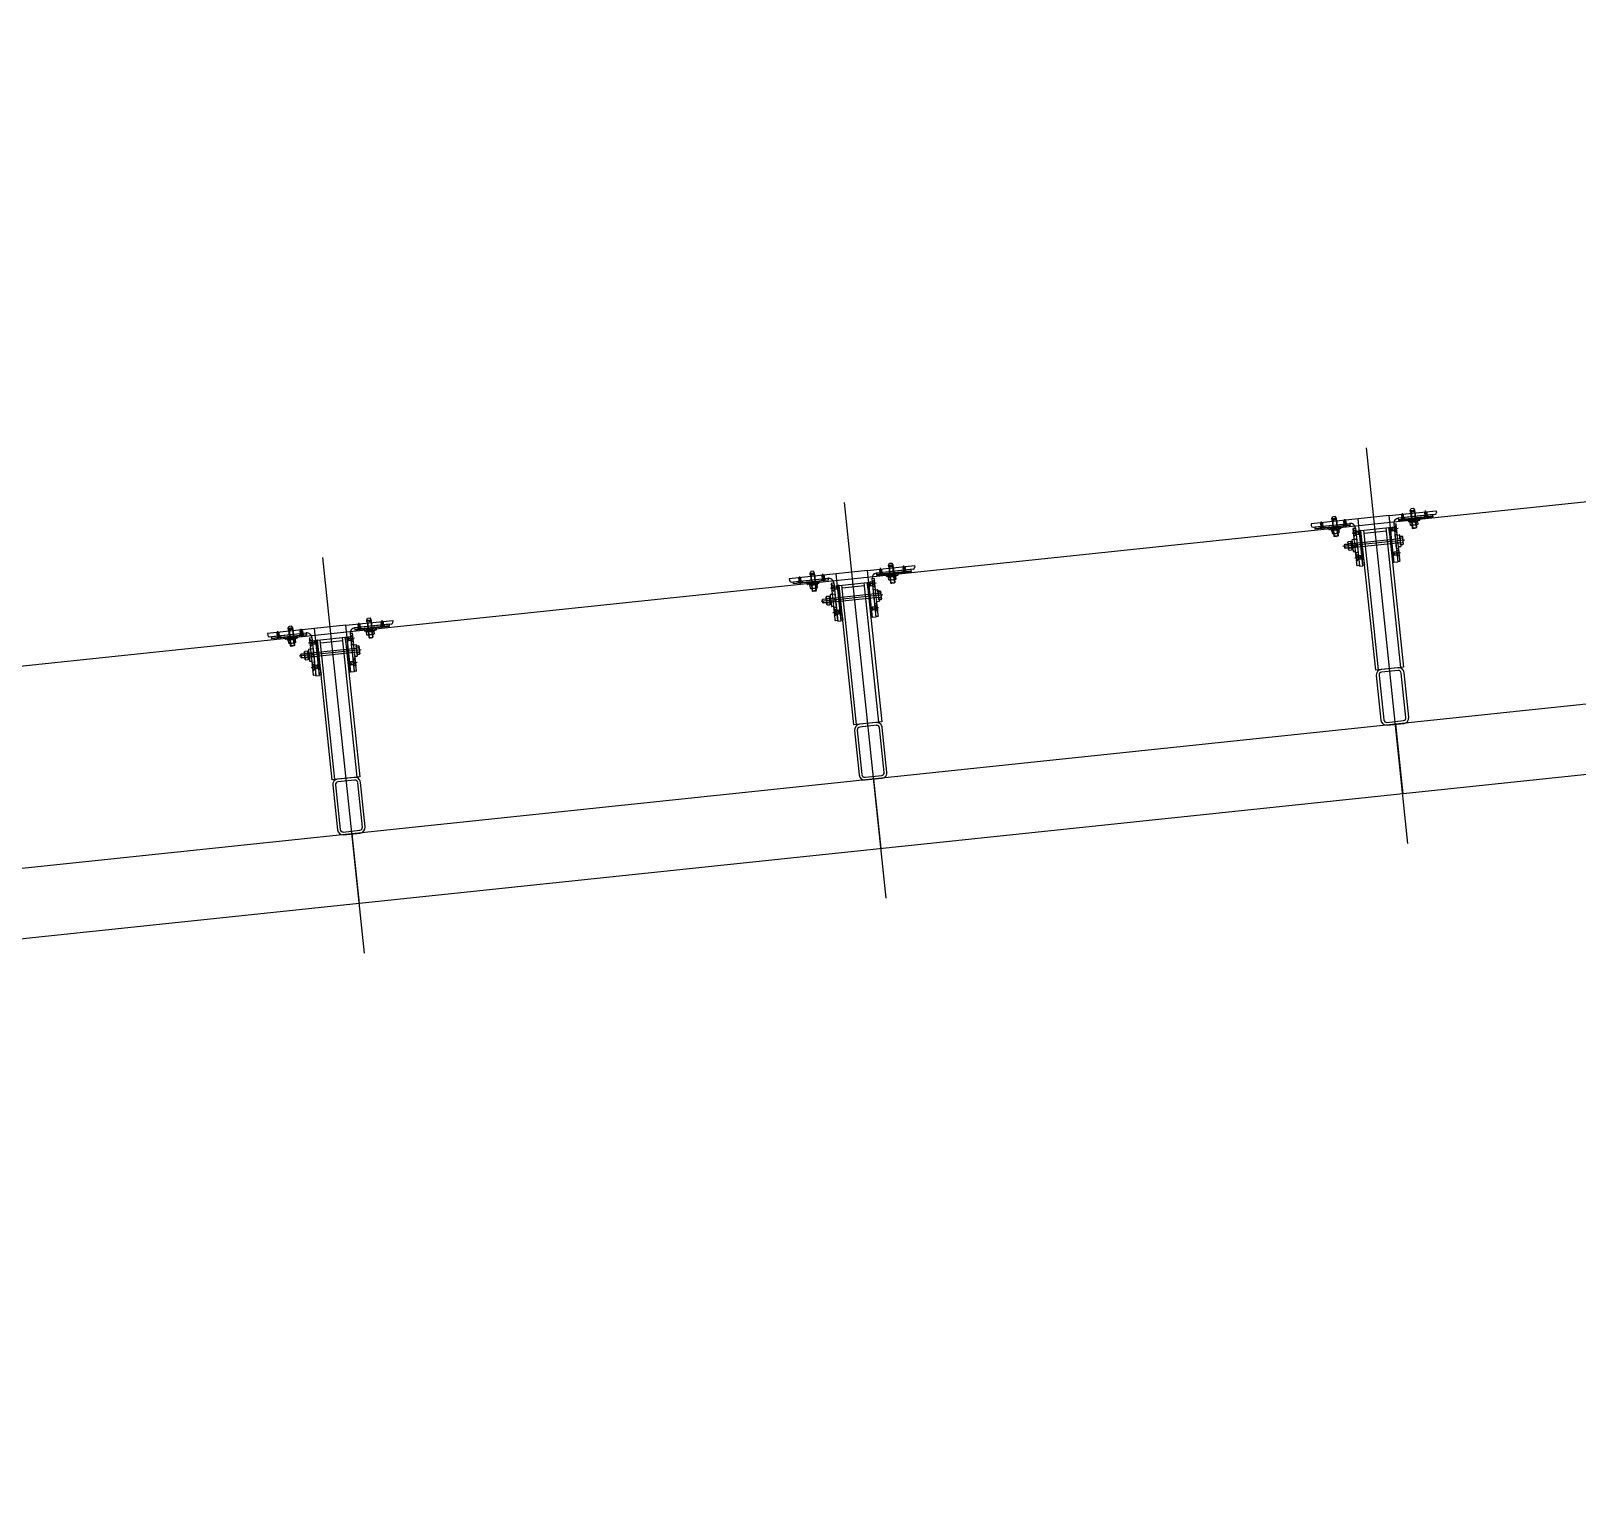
# Model space of a CAD drawing. Extents: x 809487 to 809680, y 818779 to 819225.
# Drawn here: x 809551.249 to 809555.669, y 818960.345 to 818964.567 of the extents above; entities that cross this region are included whole.
import ezdxf

# ---------------------------------------------------------------- set-up
doc = ezdxf.new("R2010")
doc.units = 0
for name, color, linetype in [('Default', 7, 'Continuous'), ('F-Glazing', 7, 'Continuous'), ('MAJ223__', 7, 'Continuous'), ('MAJ292_1', 7, 'Continuous'), ('MAJ292__', 7, 'Continuous'), ('MAJ314__scope', 7, 'Continuous'), ('MAJ318__', 7, 'Continuous'), ('MAJ322__', 7, 'Continuous'), ('MAJ325__', 7, 'Continuous'), ('MAJ520__', 7, 'Continuous'), ('WELDING', 7, 'Continuous')]:
    doc.layers.add(name, color=color, linetype=linetype)

# ---------------------------------------------------------------- blocks, each defined once
blk = doc.blocks.new('A$C62E2240C')
at = {"layer": 'MAJ223__'}
for p, q in [((-0.005, -0.01), (0.0181, -0.01)), ((0.005, -0.0058), (0.0135, -0.0058)), ((0.005, -0.0142), (0.0135, -0.0142)), ((0.0127, -0.005), (0.0127, -0.015))]:
    blk.add_line(p, q, dxfattribs=at)
blk.add_lwpolyline([(0, 0), (0.005, -0.005), (0.005, -0.015), (0, -0.02)], close=True, dxfattribs=at)
for points in [[(0, -0.0113), (0.0033, -0.0113), (0.0033, -0.0088), (0, -0.0088)], [(0.005, -0.005), (0.0127, -0.005), (0.0135, -0.0058), (0.0135, -0.0142), (0.0127, -0.015), (0.005, -0.015)]]:
    blk.add_lwpolyline(points, dxfattribs=at)
blk = doc.blocks.new('TM12NUT')
at = {"layer": 'Default'}
for p, q in [((0.0078, 0), (-0.0078, 0)), ((-0.0104, -0.0015), (-0.0104, -0.0085)), ((-0.0078, -0.01), (0.0078, -0.01)), ((-0.0052, -0.0085), (-0.0052, -0.0015)), ((0.0052, -0.0085), (0.0052, -0.0015)), ((0.0104, -0.0085), (0.0104, -0.0015))]:
    blk.add_line(p, q, dxfattribs=at)
for centre, radius, start, end in [((0, -0.0098), 0.00979, 57.7958, 122.2042), ((0.0078, -0.003), 0.00301, 30, 150), ((-0.0078, -0.003), 0.00301, 30, 150), ((-0.0078, -0.007), 0.00301, 210, 330), ((0, -0.0002), 0.00979, 237.7958, 302.2042), ((0.0078, -0.007), 0.00301, 210, 330)]:
    blk.add_arc(centre, radius, start, end, dxfattribs=at)
blk = doc.blocks.new('M12_WASH')
at = {"layer": 'Default'}
for p, q in [((0.0025, 0.0016), (0, 0.0009)), ((0, -0.0016), (0.0025, -0.0009))]:
    blk.add_line(p, q, dxfattribs=at)
blk.add_lwpolyline([(0, -0.012), (0.0025, -0.012), (0.0025, 0.012), (0, 0.012)], close=True, dxfattribs=at)
blk = doc.blocks.new('A$C392C4054')
at = {"layer": 'Default'}
for p, q in [((0.013, 0.05), (0, 0.05)), ((0.013, 0.047), (0, 0.047)), ((0.0016, 0.0468), (0.0016, 0)), ((0.0114, 0.0468), (0.0114, 0))]:
    blk.add_line(p, q, dxfattribs=at)
at = {"layer": 'MAJ292_1'}
for p, q in [((0.0005, 0.047), (0.0005, 0.0468)), ((0.0125, 0.047), (0.0125, 0.0468))]:
    blk.add_line(p, q, dxfattribs=at)
at = {"layer": 'MAJ318__'}
for p, q in [((0, 0.0517), (0.003, 0.057)), ((0, 0.0468), (0, 0.0517)), ((0.013, 0.0515), (0, 0.0515)), ((0.013, 0.0468), (0, 0.0468)), ((0.0005, 0.0468), (0.0005, 0.0011)), ((0.01, 0.057), (0.003, 0.057)), ((0.013, 0.0517), (0.01, 0.057)), ((0.0125, 0.0468), (0.0125, 0.0011)), ((0.013, 0.0468), (0.013, 0.0517)), ((0.0005, 0.0011), (0.0016, 0)), ((0.0125, 0.0011), (0.0005, 0.0011)), ((0.0054, 0), (0.0016, 0)), ((0.0065, 0.0011), (0.0054, 0)), ((0.0065, 0.0011), (0.0076, 0)), ((0.0114, 0), (0.0076, 0)), ((0.0114, 0), (0.0125, 0.0011))]:
    blk.add_line(p, q, dxfattribs=at)
blk = doc.blocks.new('M06MC13')
at = {"layer": 'Default'}
for p, q in [((-0.005, 0), (0.018, 0)), ((0.003, 0.0025), (0.013, 0.0025)), ((0.0125, -0.003), (0.0125, 0.003)), ((0.003, -0.0025), (0.013, -0.0025))]:
    blk.add_line(p, q, dxfattribs=at)
blk.add_lwpolyline([(0, -0.006), (0.003, -0.003), (0.003, 0.003), (0, 0.006)], close=True, dxfattribs=at)
for points in [[(0, 0.00075), (0.002, 0.00075), (0.002, -0.00075), (0, -0.00075)], [(0.003, -0.003), (0.0125, -0.003), (0.013, -0.0025), (0.013, 0.0025), (0.0125, 0.003), (0.003, 0.003)]]:
    blk.add_lwpolyline(points, dxfattribs=at)
blk = doc.blocks.new('M12HB160')
at = {"layer": 'Default'}
for p, q in [((-0.013, 0), (0.165, 0)), ((0.125, 0.005), (0.16, 0.005)), ((0.159, -0.006), (0.159, 0.006)), ((0.125, -0.005), (0.16, -0.005))]:
    blk.add_line(p, q, dxfattribs=at)
blk.add_lwpolyline([(-0.0065, -0.012), (-0.008, -0.0105), (-0.008, 0.0105), (-0.0065, 0.012), (0, 0.012), (0, -0.012)], close=True, dxfattribs=at)
for points in [[(-0.0064, 0.006), (0, 0.006), (0, 0.012), (-0.0064, 0.012)], [(0, -0.006), (0.159, -0.006), (0.16, -0.005), (0.16, 0.005), (0.159, 0.006), (0, 0.006)], [(0.124, -0.006), (0.125, -0.005), (0.125, 0.005), (0.124, 0.006)], [(-0.0064, -0.012), (0, -0.012), (0, -0.006), (-0.0064, -0.006)]]:
    blk.add_lwpolyline(points, dxfattribs=at)
for centre, radius, start, end in [((-0.0044, 0.009), 0.0036, 123.6264, 236.3736), ((0.004, 0), 0.012, 150, 210), ((-0.0044, -0.009), 0.0036, 123.6264, 236.3736)]:
    blk.add_arc(centre, radius, start, end, dxfattribs=at)
blk = doc.blocks.new('M12_NUT1')
at = {"layer": 'Default'}
blk.add_lwpolyline([(0.01, 0.0105), (0.01, -0.0105), (0.0085, -0.012), (0.0015, -0.012), (0, -0.0105), (0, 0.0105), (0.0015, 0.012), (0.0085, 0.012)], close=True, dxfattribs=at)
for points in [[(0.0016, 0.006), (0.0084, 0.006)], [(0.0016, 0.006), (0.0084, 0.006)], [(0.0084, -0.006), (0.0016, -0.006)], [(0.0084, -0.006), (0.0016, -0.006)]]:
    blk.add_lwpolyline(points, dxfattribs=at)
for centre, radius, start, end in [((0.0036, 0.009), 0.0036, 123.6264, 236.3736), ((0.012, 0), 0.012, 150, 210), ((0.0064, 0.009), 0.0036, 303.6264, 56.3736), ((-0.002, 0), 0.012, 330, 30), ((0.0036, -0.009), 0.0036, 123.6264, 236.3736), ((0.0064, -0.009), 0.0036, 303.6264, 56.3736)]:
    blk.add_arc(centre, radius, start, end, dxfattribs=at)

msp = doc.modelspace()

# ---------------------------------------------------------------- linework, layer by layer
at = {"layer": 'F-Glazing'}
for p, q in [((809555.1857, 818962.2429), (809555.0667, 818963.3748)), ((809553.6939, 818962.0862), (809553.575, 818963.218)), ((809555.1324, 818963.1806), (809555.0429, 818963.1711)), ((809555.1324, 818963.1806), (809555.1324, 818963.1806)), ((809555.0602, 818963.1308), (809555.1239, 818963.1375)), ((809552.2021, 818961.9294), (809552.0832, 818963.0612)), ((809553.6406, 818963.0238), (809553.5511, 818963.0144)), ((809553.6406, 818963.0238), (809553.6406, 818963.0238)), ((809553.5684, 818962.974), (809553.6321, 818962.9807)), ((809552.1488, 818962.867), (809552.0593, 818962.8576)), ((809552.1488, 818962.867), (809552.1488, 818962.867)), ((809552.0766, 818962.8172), (809552.1403, 818962.8239))]:
    msp.add_line(p, q, dxfattribs=at)
for points in [[(809555.0514, 818963.1379), (809555.0464, 818963.1374), (809555.0618, 818963.0387), (809555.0569, 818963.0381)], [(809555.131, 818963.1463), (809555.136, 818963.1468), (809555.1414, 818963.047), (809555.1464, 818963.0475)], [(809553.5596, 818962.9811), (809553.5547, 818962.9806), (809553.5701, 818962.8819), (809553.5651, 818962.8813)], [(809553.6392, 818962.9895), (809553.6442, 818962.99), (809553.6496, 818962.8902), (809553.6546, 818962.8908)], [(809552.0679, 818962.8243), (809552.0629, 818962.8238), (809552.0783, 818962.7251), (809552.0733, 818962.7246)], [(809552.1474, 818962.8327), (809552.1524, 818962.8332), (809552.1578, 818962.7334), (809552.1628, 818962.734)]]:
    msp.add_lwpolyline(points, close=True, dxfattribs=at)
at = {"layer": 'MAJ223__'}
for points in [[(809555.0353, 818963.0757), (809555.0367, 818963.0774), (809555.035, 818963.0787), (809555.0363, 818963.0804), (809555.0347, 818963.0817), (809555.036, 818963.0834), (809555.0344, 818963.0847), (809555.0357, 818963.0863), (809555.0341, 818963.0877), (809555.0354, 818963.0893), (809555.0338, 818963.0907), (809555.0351, 818963.0923), (809555.0334, 818963.0936), (809555.0348, 818963.0953), (809555.0331, 818963.0966), (809555.0345, 818963.0983), (809555.0328, 818963.0996), (809555.0342, 818963.1013), (809555.0325, 818963.1026), (809555.0338, 818963.1042), (809555.0322, 818963.1056), (809555.0335, 818963.1072), (809555.0319, 818963.1086), (809555.0332, 818963.1102), (809555.0316, 818963.1115), (809555.0329, 818963.1132), (809555.0389, 818963.1138), (809555.0429, 818963.075), (809555.037, 818963.0744)], [(809555.1596, 818963.0888), (809555.158, 818963.0901), (809555.1593, 818963.0918), (809555.1577, 818963.0931), (809555.159, 818963.0948), (809555.1574, 818963.0961), (809555.1587, 818963.0978), (809555.1571, 818963.0991), (809555.1584, 818963.1007), (809555.1567, 818963.1021), (809555.1581, 818963.1037), (809555.1564, 818963.1051), (809555.1578, 818963.1067), (809555.1561, 818963.108), (809555.1574, 818963.1097), (809555.1558, 818963.111), (809555.1571, 818963.1127), (809555.1555, 818963.114), (809555.1568, 818963.1157), (809555.1552, 818963.117), (809555.1565, 818963.1186), (809555.1549, 818963.12), (809555.1562, 818963.1216), (809555.1545, 818963.123), (809555.1559, 818963.1246), (809555.1542, 818963.1259), (809555.1483, 818963.1253), (809555.1523, 818963.0865), (809555.1583, 818963.0872)], [(809553.5435, 818962.9189), (809553.5449, 818962.9206), (809553.5432, 818962.9219), (809553.5446, 818962.9236), (809553.5429, 818962.9249), (809553.5443, 818962.9266), (809553.5426, 818962.9279), (809553.5439, 818962.9295), (809553.5423, 818962.9309), (809553.5436, 818962.9325), (809553.542, 818962.9339), (809553.5433, 818962.9355), (809553.5417, 818962.9368), (809553.543, 818962.9385), (809553.5414, 818962.9398), (809553.5427, 818962.9415), (809553.541, 818962.9428), (809553.5424, 818962.9445), (809553.5407, 818962.9458), (809553.5421, 818962.9474), (809553.5404, 818962.9488), (809553.5417, 818962.9504), (809553.5401, 818962.9518), (809553.5414, 818962.9534), (809553.5398, 818962.9547), (809553.5411, 818962.9564), (809553.5471, 818962.957), (809553.5512, 818962.9182), (809553.5452, 818962.9176)], [(809553.6679, 818962.932), (809553.6662, 818962.9333), (809553.6675, 818962.935), (809553.6659, 818962.9363), (809553.6672, 818962.938), (809553.6656, 818962.9393), (809553.6669, 818962.941), (809553.6653, 818962.9423), (809553.6666, 818962.9439), (809553.665, 818962.9453), (809553.6663, 818962.9469), (809553.6646, 818962.9483), (809553.666, 818962.9499), (809553.6643, 818962.9512), (809553.6657, 818962.9529), (809553.664, 818962.9542), (809553.6654, 818962.9559), (809553.6637, 818962.9572), (809553.665, 818962.9589), (809553.6634, 818962.9602), (809553.6647, 818962.9618), (809553.6631, 818962.9632), (809553.6644, 818962.9648), (809553.6628, 818962.9662), (809553.6641, 818962.9678), (809553.6624, 818962.9692), (809553.6565, 818962.9685), (809553.6606, 818962.9297), (809553.6665, 818962.9304)], [(809552.0518, 818962.7622), (809552.0531, 818962.7638), (809552.0514, 818962.7651), (809552.0528, 818962.7668), (809552.0511, 818962.7681), (809552.0525, 818962.7698), (809552.0508, 818962.7711), (809552.0522, 818962.7728), (809552.0505, 818962.7741), (809552.0518, 818962.7757), (809552.0502, 818962.7771), (809552.0515, 818962.7787), (809552.0499, 818962.7801), (809552.0512, 818962.7817), (809552.0496, 818962.783), (809552.0509, 818962.7847), (809552.0493, 818962.786), (809552.0506, 818962.7877), (809552.0489, 818962.789), (809552.0503, 818962.7907), (809552.0486, 818962.792), (809552.05, 818962.7936), (809552.0483, 818962.795), (809552.0496, 818962.7966), (809552.048, 818962.798), (809552.0493, 818962.7996), (809552.0553, 818962.8002), (809552.0594, 818962.7614), (809552.0534, 818962.7608)], [(809552.1761, 818962.7752), (809552.1744, 818962.7766), (809552.1758, 818962.7782), (809552.1741, 818962.7795), (809552.1755, 818962.7812), (809552.1738, 818962.7825), (809552.1751, 818962.7842), (809552.1735, 818962.7855), (809552.1748, 818962.7872), (809552.1732, 818962.7885), (809552.1745, 818962.7901), (809552.1729, 818962.7915), (809552.1742, 818962.7931), (809552.1725, 818962.7945), (809552.1739, 818962.7961), (809552.1722, 818962.7974), (809552.1736, 818962.7991), (809552.1719, 818962.8004), (809552.1733, 818962.8021), (809552.1716, 818962.8034), (809552.1729, 818962.8051), (809552.1713, 818962.8064), (809552.1726, 818962.808), (809552.171, 818962.8094), (809552.1723, 818962.811), (809552.1707, 818962.8124), (809552.1647, 818962.8117), (809552.1688, 818962.7729), (809552.1747, 818962.7736)]]:
    msp.add_lwpolyline(points, close=True, dxfattribs=at)
at = {"layer": 'MAJ292__'}
for p, q in [((809555.1013, 818962.7398), (809555.0594, 818963.1387)), ((809555.165, 818962.7464), (809555.123, 818963.1454)), ((809553.6095, 818962.583), (809553.5676, 818962.9819)), ((809553.6732, 818962.5897), (809553.6312, 818962.9886)), ((809552.1177, 818962.4262), (809552.0758, 818962.8251)), ((809552.1814, 818962.4329), (809552.1395, 818962.8318))]:
    msp.add_line(p, q, dxfattribs=at)
for points in [[(809555.0471, 818963.0358), (809555.057, 818963.0369), (809555.0429, 818963.1711), (809554.9086, 818963.157), (809554.9092, 818963.1521)], [(809554.9147, 818963.1476), (809555.0191, 818963.1586)], [(809555.1565, 818963.0473), (809555.1465, 818963.0463), (809555.1324, 818963.1806), (809555.2667, 818963.1947), (809555.2672, 818963.1897)], [(809555.145, 818963.1567), (809555.1565, 818963.0473)], [(809555.2627, 818963.1842), (809555.1583, 818963.1732)], [(809555.0356, 818963.1452), (809555.0471, 818963.0358)], [(809553.6647, 818962.8905), (809553.6547, 818962.8895), (809553.6406, 818963.0238), (809553.7749, 818963.0379), (809553.7754, 818963.0329)], [(809553.771, 818963.0274), (809553.6665, 818963.0164)], [(809553.5553, 818962.8791), (809553.5652, 818962.8801), (809553.5511, 818963.0144), (809553.4169, 818963.0002), (809553.4174, 818962.9953)], [(809553.4229, 818962.9908), (809553.5273, 818963.0018)], [(809553.5438, 818962.9884), (809553.5553, 818962.8791)], [(809553.6532, 818962.9999), (809553.6647, 818962.8905)], [(809552.0635, 818962.7223), (809552.0734, 818962.7233), (809552.0593, 818962.8576), (809551.9251, 818962.8435), (809551.9256, 818962.8385)], [(809551.9311, 818962.834), (809552.0355, 818962.845)], [(809552.1729, 818962.7338), (809552.1629, 818962.7327), (809552.1488, 818962.867), (809552.2831, 818962.8811), (809552.2836, 818962.8761)], [(809552.1614, 818962.8432), (809552.1729, 818962.7338)], [(809552.2792, 818962.8706), (809552.1747, 818962.8596)], [(809552.052, 818962.8317), (809552.0635, 818962.7223)], [(809555.095, 818962.723), (809555.1084, 818962.5957)], [(809555.103, 818962.7238), (809555.1164, 818962.5965)], [(809555.157, 818962.7456), (809555.1093, 818962.7406)], [(809555.1578, 818962.7377), (809555.1101, 818962.7326)], [(809555.18, 818962.6032), (809555.1666, 818962.7305)], [(809555.188, 818962.6041), (809555.1746, 818962.7314)], [(809553.6652, 818962.5888), (809553.6175, 818962.5838)], [(809553.6661, 818962.5809), (809553.6183, 818962.5758)], [(809555.1252, 818962.5894), (809555.1729, 818962.5944)], [(809555.126, 818962.5815), (809555.1737, 818962.5865)], [(809553.6032, 818962.5662), (809553.6166, 818962.4389)], [(809553.6112, 818962.5671), (809553.6246, 818962.4398)], [(809553.6882, 818962.4464), (809553.6748, 818962.5737)], [(809553.6962, 818962.4473), (809553.6828, 818962.5746)], [(809552.1115, 818962.4094), (809552.1248, 818962.2821)], [(809552.1194, 818962.4103), (809552.1328, 818962.283)], [(809552.1734, 818962.432), (809552.1257, 818962.427)], [(809552.1743, 818962.4241), (809552.1265, 818962.4191)], [(809552.1964, 818962.2896), (809552.1831, 818962.4169)], [(809552.2044, 818962.2905), (809552.191, 818962.4178)], [(809553.6334, 818962.4326), (809553.6811, 818962.4376)], [(809553.6342, 818962.4247), (809553.6819, 818962.4297)], [(809552.1416, 818962.2758), (809552.1893, 818962.2809)], [(809552.1424, 818962.2679), (809552.1902, 818962.2729)]]:
    msp.add_lwpolyline(points, dxfattribs=at)
for points in [[(809555.1729, 818962.7473), (809555.0934, 818962.7389), (809555.0514, 818963.1379), (809555.131, 818963.1463)], [(809553.6811, 818962.5905), (809553.6016, 818962.5821), (809553.5596, 818962.9811), (809553.6392, 818962.9895)], [(809552.1893, 818962.4337), (809552.1098, 818962.4253), (809552.0679, 818962.8243), (809552.1474, 818962.8327)]]:
    msp.add_lwpolyline(points, close=True, dxfattribs=at)
for centre, radius, start, end in [((809555.0206, 818963.1437), 0.015, 6, 96), ((809555.1599, 818963.1583), 0.015, 96, 186), ((809555.2622, 818963.1892), 0.005, 276, 6), ((809554.9141, 818963.1526), 0.005, 186, 276), ((809553.7704, 818963.0324), 0.005, 276, 6), ((809553.4223, 818962.9958), 0.005, 186, 276), ((809553.5289, 818962.9869), 0.015, 6, 96), ((809553.6681, 818963.0015), 0.015, 96, 186), ((809552.0371, 818962.8301), 0.015, 6, 96), ((809552.1763, 818962.8447), 0.015, 96, 186), ((809552.2786, 818962.8756), 0.005, 276, 6), ((809551.9306, 818962.839), 0.005, 186, 276), ((809555.1109, 818962.7247), 0.016, 96, 186), ((809555.1109, 818962.7247), 0.008, 96, 186), ((809555.1587, 818962.7297), 0.016, 6, 96), ((809555.1587, 818962.7297), 0.008, 6, 96), ((809553.6192, 818962.5679), 0.016, 96, 186), ((809553.6669, 818962.5729), 0.016, 6, 96), ((809553.6669, 818962.5729), 0.008, 6, 96), ((809555.1243, 818962.5974), 0.016, 186, 276), ((809555.1243, 818962.5974), 0.008, 186, 276), ((809555.1721, 818962.6024), 0.008, 276, 6), ((809555.1721, 818962.6024), 0.016, 276, 6), ((809553.6192, 818962.5679), 0.008, 96, 186), ((809553.6803, 818962.4456), 0.008, 276, 6), ((809553.6803, 818962.4456), 0.016, 276, 6), ((809552.1274, 818962.4111), 0.016, 96, 186), ((809552.1274, 818962.4111), 0.008, 96, 186), ((809552.1751, 818962.4161), 0.016, 6, 96), ((809552.1751, 818962.4161), 0.008, 6, 96), ((809553.6325, 818962.4406), 0.016, 186, 276), ((809553.6325, 818962.4406), 0.008, 186, 276), ((809552.1408, 818962.2838), 0.016, 186, 276), ((809552.1408, 818962.2838), 0.008, 186, 276), ((809552.1885, 818962.2888), 0.008, 276, 6), ((809552.1885, 818962.2888), 0.016, 276, 6)]:
    msp.add_arc(centre, radius, start, end, dxfattribs=at)
at = {"layer": 'MAJ314__scope'}
for p, q in [((809555.1499, 818962.584), (809555.1708, 818962.3851)), ((809553.6581, 818962.4272), (809553.679, 818962.2283)), ((809552.1663, 818962.2704), (809552.1872, 818962.0715))]:
    msp.add_line(p, q, dxfattribs=at)
for points in [[(809568.5158, 818964.5671), (809535.677, 818961.1156)], [(809568.8743, 818964.0265), (809535.7388, 818960.5438)], [(809568.8952, 818963.8276), (809535.7598, 818960.3449)]]:
    msp.add_lwpolyline(points, dxfattribs=at)
at = {"layer": 'MAJ322__'}
for points in [[(809554.9208, 818963.1422), (809554.9202, 818963.1482), (809555.0195, 818963.1586), (809555.0201, 818963.1527)], [(809555.145, 818963.1567), (809555.1563, 818963.0492), (809555.1637, 818963.05), (809555.1621, 818963.0514), (809555.1634, 818963.053), (809555.1618, 818963.0543), (809555.1631, 818963.056), (809555.1614, 818963.0573), (809555.1628, 818963.059), (809555.1611, 818963.0603), (809555.1625, 818963.062), (809555.1608, 818963.0633), (809555.1622, 818963.0649), (809555.1605, 818963.0663), (809555.1618, 818963.0679), (809555.1602, 818963.0693), (809555.1615, 818963.0709), (809555.1599, 818963.0722), (809555.1612, 818963.0739), (809555.1596, 818963.0752), (809555.1609, 818963.0769), (809555.1592, 818963.0782), (809555.1606, 818963.0799), (809555.1589, 818963.0812), (809555.1603, 818963.0828), (809555.1586, 818963.0842), (809555.16, 818963.0858), (809555.1583, 818963.0872), (809555.1596, 818963.0888), (809555.158, 818963.0901), (809555.1593, 818963.0918), (809555.1577, 818963.0931), (809555.159, 818963.0948), (809555.1574, 818963.0961), (809555.1587, 818963.0978), (809555.1571, 818963.0991), (809555.1584, 818963.1007), (809555.1567, 818963.1021), (809555.1581, 818963.1037), (809555.1564, 818963.1051), (809555.1578, 818963.1067), (809555.1561, 818963.108), (809555.1574, 818963.1097), (809555.1558, 818963.111), (809555.1571, 818963.1127), (809555.1555, 818963.114), (809555.1568, 818963.1157), (809555.1552, 818963.117), (809555.1565, 818963.1186), (809555.1549, 818963.12), (809555.1562, 818963.1216), (809555.1545, 818963.123), (809555.1559, 818963.1246), (809555.1542, 818963.1259), (809555.1556, 818963.1276), (809555.1539, 818963.1289), (809555.1553, 818963.1306), (809555.1536, 818963.1319), (809555.1549, 818963.1336), (809555.1533, 818963.1349), (809555.1546, 818963.1365), (809555.153, 818963.1379), (809555.1543, 818963.1395), (809555.1527, 818963.1409), (809555.154, 818963.1425), (809555.1524, 818963.1438), (809555.1537, 818963.1455), (809555.152, 818963.1468), (809555.1534, 818963.1485), (809555.1517, 818963.1498), (809555.1531, 818963.1515), (809555.1514, 818963.1528), (809555.1527, 818963.1544), (809555.1511, 818963.1558), (809555.1511, 818963.1559), (809555.1524, 818963.1575)], [(809555.2578, 818963.1777), (809555.2572, 818963.1836), (809555.1579, 818963.1732), (809555.1585, 818963.1672)], [(809555.0356, 818963.1452), (809555.0469, 818963.0377), (809555.0394, 818963.037), (809555.0407, 818963.0386), (809555.0391, 818963.0399), (809555.0404, 818963.0416), (809555.0388, 818963.0429), (809555.0401, 818963.0446), (809555.0385, 818963.0459), (809555.0398, 818963.0476), (809555.0382, 818963.0489), (809555.0395, 818963.0505), (809555.0378, 818963.0519), (809555.0392, 818963.0535), (809555.0375, 818963.0549), (809555.0389, 818963.0565), (809555.0372, 818963.0578), (809555.0385, 818963.0595), (809555.0369, 818963.0608), (809555.0382, 818963.0625), (809555.0366, 818963.0638), (809555.0379, 818963.0655), (809555.0363, 818963.0668), (809555.0376, 818963.0684), (809555.036, 818963.0698), (809555.0373, 818963.0714), (809555.0356, 818963.0728), (809555.037, 818963.0744), (809555.0353, 818963.0757), (809555.0367, 818963.0774), (809555.035, 818963.0787), (809555.0363, 818963.0804), (809555.0347, 818963.0817), (809555.036, 818963.0834), (809555.0344, 818963.0847), (809555.0357, 818963.0863), (809555.0341, 818963.0877), (809555.0354, 818963.0893), (809555.0338, 818963.0907), (809555.0351, 818963.0923), (809555.0334, 818963.0936), (809555.0348, 818963.0953), (809555.0331, 818963.0966), (809555.0345, 818963.0983), (809555.0328, 818963.0996), (809555.0342, 818963.1013), (809555.0325, 818963.1026), (809555.0338, 818963.1042), (809555.0322, 818963.1056), (809555.0335, 818963.1072), (809555.0319, 818963.1086), (809555.0332, 818963.1102), (809555.0316, 818963.1115), (809555.0329, 818963.1132), (809555.0313, 818963.1145), (809555.0326, 818963.1162), (809555.0309, 818963.1175), (809555.0323, 818963.1192), (809555.0306, 818963.1205), (809555.032, 818963.1221), (809555.0303, 818963.1235), (809555.0316, 818963.1251), (809555.03, 818963.1265), (809555.0313, 818963.1281), (809555.0297, 818963.1294), (809555.031, 818963.1311), (809555.0294, 818963.1324), (809555.0307, 818963.1341), (809555.0291, 818963.1354), (809555.0304, 818963.1371), (809555.0287, 818963.1384), (809555.0301, 818963.14), (809555.0284, 818963.1414), (809555.0298, 818963.143), (809555.0298, 818963.1431), (809555.0281, 818963.1445)], [(809553.766, 818963.0209), (809553.7654, 818963.0268), (809553.6661, 818963.0164), (809553.6667, 818963.0104)], [(809553.429, 818962.9854), (809553.4284, 818962.9914), (809553.5277, 818963.0018), (809553.5284, 818962.9959)], [(809553.5438, 818962.9884), (809553.5551, 818962.8809), (809553.5476, 818962.8802), (809553.549, 818962.8818), (809553.5473, 818962.8831), (809553.5486, 818962.8848), (809553.547, 818962.8861), (809553.5483, 818962.8878), (809553.5467, 818962.8891), (809553.548, 818962.8908), (809553.5464, 818962.8921), (809553.5477, 818962.8937), (809553.5461, 818962.8951), (809553.5474, 818962.8967), (809553.5457, 818962.8981), (809553.5471, 818962.8997), (809553.5454, 818962.901), (809553.5468, 818962.9027), (809553.5451, 818962.904), (809553.5464, 818962.9057), (809553.5448, 818962.907), (809553.5461, 818962.9087), (809553.5445, 818962.91), (809553.5458, 818962.9116), (809553.5442, 818962.913), (809553.5455, 818962.9146), (809553.5439, 818962.916), (809553.5452, 818962.9176), (809553.5435, 818962.9189), (809553.5449, 818962.9206), (809553.5432, 818962.9219), (809553.5446, 818962.9236), (809553.5429, 818962.9249), (809553.5443, 818962.9266), (809553.5426, 818962.9279), (809553.5439, 818962.9295), (809553.5423, 818962.9309), (809553.5436, 818962.9325), (809553.542, 818962.9339), (809553.5433, 818962.9355), (809553.5417, 818962.9368), (809553.543, 818962.9385), (809553.5414, 818962.9398), (809553.5427, 818962.9415), (809553.541, 818962.9428), (809553.5424, 818962.9445), (809553.5407, 818962.9458), (809553.5421, 818962.9474), (809553.5404, 818962.9488), (809553.5417, 818962.9504), (809553.5401, 818962.9518), (809553.5414, 818962.9534), (809553.5398, 818962.9547), (809553.5411, 818962.9564), (809553.5395, 818962.9577), (809553.5408, 818962.9594), (809553.5392, 818962.9607), (809553.5405, 818962.9624), (809553.5388, 818962.9637), (809553.5402, 818962.9653), (809553.5385, 818962.9667), (809553.5399, 818962.9683), (809553.5382, 818962.9697), (809553.5395, 818962.9713), (809553.5379, 818962.9727), (809553.5392, 818962.9743), (809553.5376, 818962.9756), (809553.5389, 818962.9773), (809553.5373, 818962.9786), (809553.5386, 818962.9803), (809553.537, 818962.9816), (809553.5383, 818962.9833), (809553.5366, 818962.9846), (809553.538, 818962.9862), (809553.538, 818962.9863), (809553.5363, 818962.9877)], [(809553.6532, 818962.9999), (809553.6645, 818962.8924), (809553.6719, 818962.8932), (809553.6703, 818962.8946), (809553.6716, 818962.8962), (809553.67, 818962.8975), (809553.6713, 818962.8992), (809553.6697, 818962.9005), (809553.671, 818962.9022), (809553.6693, 818962.9035), (809553.6707, 818962.9052), (809553.669, 818962.9065), (809553.6704, 818962.9081), (809553.6687, 818962.9095), (809553.6701, 818962.9111), (809553.6684, 818962.9125), (809553.6697, 818962.9141), (809553.6681, 818962.9154), (809553.6694, 818962.9171), (809553.6678, 818962.9184), (809553.6691, 818962.9201), (809553.6675, 818962.9214), (809553.6688, 818962.9231), (809553.6672, 818962.9244), (809553.6685, 818962.926), (809553.6668, 818962.9274), (809553.6682, 818962.929), (809553.6665, 818962.9304), (809553.6679, 818962.932), (809553.6662, 818962.9333), (809553.6675, 818962.935), (809553.6659, 818962.9363), (809553.6672, 818962.938), (809553.6656, 818962.9393), (809553.6669, 818962.941), (809553.6653, 818962.9423), (809553.6666, 818962.9439), (809553.665, 818962.9453), (809553.6663, 818962.9469), (809553.6646, 818962.9483), (809553.666, 818962.9499), (809553.6643, 818962.9512), (809553.6657, 818962.9529), (809553.664, 818962.9542), (809553.6654, 818962.9559), (809553.6637, 818962.9572), (809553.665, 818962.9589), (809553.6634, 818962.9602), (809553.6647, 818962.9618), (809553.6631, 818962.9632), (809553.6644, 818962.9648), (809553.6628, 818962.9662), (809553.6641, 818962.9678), (809553.6624, 818962.9692), (809553.6638, 818962.9708), (809553.6621, 818962.9721), (809553.6635, 818962.9738), (809553.6618, 818962.9751), (809553.6632, 818962.9768), (809553.6615, 818962.9781), (809553.6628, 818962.9798), (809553.6612, 818962.9811), (809553.6625, 818962.9827), (809553.6609, 818962.9841), (809553.6622, 818962.9857), (809553.6606, 818962.9871), (809553.6619, 818962.9887), (809553.6603, 818962.99), (809553.6616, 818962.9917), (809553.6599, 818962.993), (809553.6613, 818962.9947), (809553.6596, 818962.996), (809553.661, 818962.9977), (809553.6593, 818962.999), (809553.6593, 818962.9991), (809553.6606, 818963.0007)], [(809551.9373, 818962.8286), (809551.9366, 818962.8346), (809552.0359, 818962.8451), (809552.0366, 818962.8391)], [(809552.1614, 818962.8432), (809552.1727, 818962.7357), (809552.1802, 818962.7364), (809552.1785, 818962.7378), (809552.1798, 818962.7394), (809552.1782, 818962.7408), (809552.1795, 818962.7424), (809552.1779, 818962.7437), (809552.1792, 818962.7454), (809552.1776, 818962.7467), (809552.1789, 818962.7484), (809552.1773, 818962.7497), (809552.1786, 818962.7514), (809552.1769, 818962.7527), (809552.1783, 818962.7543), (809552.1766, 818962.7557), (809552.178, 818962.7573), (809552.1763, 818962.7587), (809552.1776, 818962.7603), (809552.176, 818962.7616), (809552.1773, 818962.7633), (809552.1757, 818962.7646), (809552.177, 818962.7663), (809552.1754, 818962.7676), (809552.1767, 818962.7693), (809552.1751, 818962.7706), (809552.1764, 818962.7722), (809552.1747, 818962.7736), (809552.1761, 818962.7752), (809552.1744, 818962.7766), (809552.1758, 818962.7782), (809552.1741, 818962.7795), (809552.1755, 818962.7812), (809552.1738, 818962.7825), (809552.1751, 818962.7842), (809552.1735, 818962.7855), (809552.1748, 818962.7872), (809552.1732, 818962.7885), (809552.1745, 818962.7901), (809552.1729, 818962.7915), (809552.1742, 818962.7931), (809552.1725, 818962.7945), (809552.1739, 818962.7961), (809552.1722, 818962.7974), (809552.1736, 818962.7991), (809552.1719, 818962.8004), (809552.1733, 818962.8021), (809552.1716, 818962.8034), (809552.1729, 818962.8051), (809552.1713, 818962.8064), (809552.1726, 818962.808), (809552.171, 818962.8094), (809552.1723, 818962.811), (809552.1707, 818962.8124), (809552.172, 818962.814), (809552.1704, 818962.8153), (809552.1717, 818962.817), (809552.17, 818962.8183), (809552.1714, 818962.82), (809552.1697, 818962.8213), (809552.1711, 818962.823), (809552.1694, 818962.8243), (809552.1707, 818962.8259), (809552.1691, 818962.8273), (809552.1704, 818962.8289), (809552.1688, 818962.8303), (809552.1701, 818962.8319), (809552.1685, 818962.8332), (809552.1698, 818962.8349), (809552.1682, 818962.8362), (809552.1695, 818962.8379), (809552.1678, 818962.8392), (809552.1692, 818962.8409), (809552.1675, 818962.8422), (809552.1675, 818962.8423), (809552.1689, 818962.8439)], [(809552.2743, 818962.8641), (809552.2736, 818962.87), (809552.1743, 818962.8596), (809552.1749, 818962.8536)], [(809552.052, 818962.8317), (809552.0633, 818962.7242), (809552.0558, 818962.7234), (809552.0572, 818962.725), (809552.0555, 818962.7264), (809552.0569, 818962.728), (809552.0552, 818962.7293), (809552.0565, 818962.731), (809552.0549, 818962.7323), (809552.0562, 818962.734), (809552.0546, 818962.7353), (809552.0559, 818962.737), (809552.0543, 818962.7383), (809552.0556, 818962.7399), (809552.054, 818962.7413), (809552.0553, 818962.7429), (809552.0536, 818962.7443), (809552.055, 818962.7459), (809552.0533, 818962.7472), (809552.0547, 818962.7489), (809552.053, 818962.7502), (809552.0544, 818962.7519), (809552.0527, 818962.7532), (809552.054, 818962.7549), (809552.0524, 818962.7562), (809552.0537, 818962.7578), (809552.0521, 818962.7592), (809552.0534, 818962.7608), (809552.0518, 818962.7622), (809552.0531, 818962.7638), (809552.0514, 818962.7651), (809552.0528, 818962.7668), (809552.0511, 818962.7681), (809552.0525, 818962.7698), (809552.0508, 818962.7711), (809552.0522, 818962.7728), (809552.0505, 818962.7741), (809552.0518, 818962.7757), (809552.0502, 818962.7771), (809552.0515, 818962.7787), (809552.0499, 818962.7801), (809552.0512, 818962.7817), (809552.0496, 818962.783), (809552.0509, 818962.7847), (809552.0493, 818962.786), (809552.0506, 818962.7877), (809552.0489, 818962.789), (809552.0503, 818962.7907), (809552.0486, 818962.792), (809552.05, 818962.7936), (809552.0483, 818962.795), (809552.0496, 818962.7966), (809552.048, 818962.798), (809552.0493, 818962.7996), (809552.0477, 818962.8009), (809552.049, 818962.8026), (809552.0474, 818962.8039), (809552.0487, 818962.8056), (809552.0471, 818962.8069), (809552.0484, 818962.8086), (809552.0467, 818962.8099), (809552.0481, 818962.8115), (809552.0464, 818962.8129), (809552.0478, 818962.8145), (809552.0461, 818962.8159), (809552.0475, 818962.8175), (809552.0458, 818962.8188), (809552.0471, 818962.8205), (809552.0455, 818962.8218), (809552.0468, 818962.8235), (809552.0452, 818962.8248), (809552.0465, 818962.8265), (809552.0449, 818962.8278), (809552.0462, 818962.8294), (809552.0462, 818962.8295), (809552.0445, 818962.8309)]]:
    msp.add_lwpolyline(points, close=True, dxfattribs=at)
for points in [[(809555.2199, 818963.1686), (809555.2192, 818963.1751), (809555.1854, 818963.1716), (809555.1861, 818963.1651)], [(809555.1872, 818963.1642), (809555.2, 818963.1655), (809555.2025, 818963.1673), (809555.2052, 818963.1661), (809555.219, 818963.1675)], [(809554.9598, 818963.1413), (809554.9591, 818963.1478), (809554.9929, 818963.1513), (809554.9936, 818963.1448)], [(809554.9927, 818963.1438), (809554.9799, 818963.1424), (809554.9771, 818963.1436), (809554.9747, 818963.1419), (809554.9609, 818963.1404)], [(809555.0257, 818963.1104), (809555.027, 818963.0976), (809555.0288, 818963.0952), (809555.0275, 818963.0924), (809555.029, 818963.0786)], [(809555.0338, 818963.0907), (809555.0351, 818963.0923), (809555.0334, 818963.0936), (809555.0348, 818963.0953), (809555.0331, 818963.0966), (809555.0345, 818963.0983), (809555.0328, 818963.0996), (809555.0342, 818963.1013), (809555.0325, 818963.1026), (809555.0338, 818963.1042), (809555.0322, 818963.1056), (809555.0335, 818963.1072), (809555.0319, 818963.1086), (809555.0332, 818963.1102), (809555.0316, 818963.1115), (809555.0315, 818963.112), (809555.0265, 818963.1115)], [(809555.1581, 818963.1037), (809555.1564, 818963.1051), (809555.1578, 818963.1067), (809555.1561, 818963.108), (809555.1574, 818963.1097), (809555.1558, 818963.111), (809555.1571, 818963.1127), (809555.1555, 818963.114), (809555.1568, 818963.1157), (809555.1552, 818963.117), (809555.1565, 818963.1186), (809555.1549, 818963.12), (809555.1562, 818963.1216), (809555.1545, 818963.123), (809555.1559, 818963.1246), (809555.1558, 818963.1251), (809555.1608, 818963.1256)], [(809555.1619, 818963.1247), (809555.1632, 818963.1119), (809555.162, 818963.1092), (809555.1638, 818963.1067), (809555.1652, 818963.0929)], [(809555.0301, 818963.0777), (809555.0351, 818963.0782), (809555.035, 818963.0787), (809555.0363, 818963.0804), (809555.0347, 818963.0817), (809555.036, 818963.0834), (809555.0344, 818963.0847), (809555.0357, 818963.0863), (809555.0341, 818963.0877), (809555.0354, 818963.0893), (809555.0338, 818963.0907)], [(809555.1644, 818963.0918), (809555.1594, 818963.0913), (809555.1593, 818963.0918), (809555.1577, 818963.0931), (809555.159, 818963.0948), (809555.1574, 818963.0961), (809555.1587, 818963.0978), (809555.1571, 818963.0991), (809555.1584, 818963.1007), (809555.1567, 818963.1021), (809555.1581, 818963.1037)], [(809553.468, 818962.9845), (809553.4673, 818962.991), (809553.5011, 818962.9945), (809553.5018, 818962.9881)], [(809553.5009, 818962.987), (809553.4881, 818962.9856), (809553.4853, 818962.9868), (809553.4829, 818962.9851), (809553.4691, 818962.9836)], [(809553.7281, 818963.0118), (809553.7275, 818963.0183), (809553.6937, 818963.0148), (809553.6943, 818963.0083)], [(809553.6954, 818963.0074), (809553.7083, 818963.0088), (809553.7107, 818963.0105), (809553.7134, 818963.0093), (809553.7273, 818963.0107)], [(809553.5339, 818962.9536), (809553.5352, 818962.9408), (809553.537, 818962.9384), (809553.5358, 818962.9356), (809553.5372, 818962.9218)], [(809553.542, 818962.9339), (809553.5433, 818962.9355), (809553.5417, 818962.9368), (809553.543, 818962.9385), (809553.5414, 818962.9398), (809553.5427, 818962.9415), (809553.541, 818962.9428), (809553.5424, 818962.9445), (809553.5407, 818962.9458), (809553.5421, 818962.9474), (809553.5404, 818962.9488), (809553.5417, 818962.9504), (809553.5401, 818962.9518), (809553.5414, 818962.9534), (809553.5398, 818962.9547), (809553.5397, 818962.9552), (809553.5348, 818962.9547)], [(809553.5383, 818962.9209), (809553.5433, 818962.9214), (809553.5432, 818962.9219), (809553.5446, 818962.9236), (809553.5429, 818962.9249), (809553.5443, 818962.9266), (809553.5426, 818962.9279), (809553.5439, 818962.9295), (809553.5423, 818962.9309), (809553.5436, 818962.9325), (809553.542, 818962.9339)], [(809553.6663, 818962.9469), (809553.6646, 818962.9483), (809553.666, 818962.9499), (809553.6643, 818962.9512), (809553.6657, 818962.9529), (809553.664, 818962.9542), (809553.6654, 818962.9559), (809553.6637, 818962.9572), (809553.665, 818962.9589), (809553.6634, 818962.9602), (809553.6647, 818962.9618), (809553.6631, 818962.9632), (809553.6644, 818962.9648), (809553.6628, 818962.9662), (809553.6641, 818962.9678), (809553.664, 818962.9683), (809553.669, 818962.9688)], [(809553.6726, 818962.935), (809553.6676, 818962.9345), (809553.6675, 818962.935), (809553.6659, 818962.9363), (809553.6672, 818962.938), (809553.6656, 818962.9393), (809553.6669, 818962.941), (809553.6653, 818962.9423), (809553.6666, 818962.9439), (809553.665, 818962.9453), (809553.6663, 818962.9469)], [(809553.6701, 818962.9679), (809553.6715, 818962.9551), (809553.6702, 818962.9524), (809553.672, 818962.9499), (809553.6735, 818962.9361)], [(809552.2364, 818962.8551), (809552.2357, 818962.8615), (809552.2019, 818962.858), (809552.2025, 818962.8515)], [(809552.2036, 818962.8506), (809552.2165, 818962.852), (809552.2189, 818962.8537), (809552.2216, 818962.8525), (809552.2355, 818962.854)], [(809551.9762, 818962.8277), (809551.9755, 818962.8342), (809552.0093, 818962.8377), (809552.01, 818962.8313)], [(809552.0091, 818962.8302), (809551.9963, 818962.8288), (809551.9935, 818962.83), (809551.9911, 818962.8283), (809551.9773, 818962.8268)], [(809552.1745, 818962.7901), (809552.1729, 818962.7915), (809552.1742, 818962.7931), (809552.1725, 818962.7945), (809552.1739, 818962.7961), (809552.1722, 818962.7974), (809552.1736, 818962.7991), (809552.1719, 818962.8004), (809552.1733, 818962.8021), (809552.1716, 818962.8034), (809552.1729, 818962.8051), (809552.1713, 818962.8064), (809552.1726, 818962.808), (809552.171, 818962.8094), (809552.1723, 818962.811), (809552.1723, 818962.8115), (809552.1772, 818962.812)], [(809552.1783, 818962.8112), (809552.1797, 818962.7983), (809552.1785, 818962.7956), (809552.1802, 818962.7932), (809552.1817, 818962.7793)], [(809552.0421, 818962.7968), (809552.0434, 818962.784), (809552.0452, 818962.7816), (809552.044, 818962.7788), (809552.0454, 818962.765)], [(809552.0502, 818962.7771), (809552.0515, 818962.7787), (809552.0499, 818962.7801), (809552.0512, 818962.7817), (809552.0496, 818962.783), (809552.0509, 818962.7847), (809552.0493, 818962.786), (809552.0506, 818962.7877), (809552.0489, 818962.789), (809552.0503, 818962.7907), (809552.0486, 818962.792), (809552.05, 818962.7936), (809552.0483, 818962.795), (809552.0496, 818962.7966), (809552.048, 818962.798), (809552.0479, 818962.7985), (809552.043, 818962.7979)], [(809552.0465, 818962.7641), (809552.0515, 818962.7646), (809552.0514, 818962.7651), (809552.0528, 818962.7668), (809552.0511, 818962.7681), (809552.0525, 818962.7698), (809552.0508, 818962.7711), (809552.0522, 818962.7728), (809552.0505, 818962.7741), (809552.0518, 818962.7757), (809552.0502, 818962.7771)], [(809552.1808, 818962.7782), (809552.1758, 818962.7777), (809552.1758, 818962.7782), (809552.1741, 818962.7795), (809552.1755, 818962.7812), (809552.1738, 818962.7825), (809552.1751, 818962.7842), (809552.1735, 818962.7855), (809552.1748, 818962.7872), (809552.1732, 818962.7885), (809552.1745, 818962.7901)]]:
    msp.add_lwpolyline(points, dxfattribs=at)
for centre, start, end in [((809555.1871, 818963.1652), 186, 276), ((809555.2189, 818963.1685), 276, 6), ((809554.9608, 818963.1414), 186, 276), ((809554.9926, 818963.1447), 276, 6), ((809555.0266, 818963.1105), 96, 186), ((809555.1609, 818963.1246), 6, 96), ((809555.03, 818963.0787), 186, 276), ((809555.1643, 818963.0928), 276, 6), ((809553.469, 818962.9846), 186, 276), ((809553.5008, 818962.988), 276, 6), ((809553.6953, 818963.0084), 186, 276), ((809553.7272, 818963.0117), 276, 6), ((809553.5349, 818962.9537), 96, 186), ((809553.6691, 818962.9678), 6, 96), ((809553.6725, 818962.936), 276, 6), ((809553.5382, 818962.9219), 186, 276), ((809552.2035, 818962.8516), 186, 276), ((809552.2354, 818962.8549), 276, 6), ((809551.9772, 818962.8278), 186, 276), ((809552.009, 818962.8312), 276, 6), ((809552.1773, 818962.811), 6, 96), ((809552.0431, 818962.7969), 96, 186), ((809552.0464, 818962.7651), 186, 276), ((809552.1807, 818962.7792), 276, 6)]:
    msp.add_arc(centre, 0.001, start, end, dxfattribs=at)
at = {"layer": 'MAJ325__'}
for p, q in [((809554.9207, 818963.1437), (809555.02, 818963.1542)), ((809555.2577, 818963.1791), (809555.1583, 818963.1687)), ((809555.2194, 818963.1736), (809555.1856, 818963.1701)), ((809554.9592, 818963.1463), (809554.9931, 818963.1498)), ((809553.7659, 818963.0223), (809553.6666, 818963.0119)), ((809553.4289, 818962.9869), (809553.5282, 818962.9974)), ((809553.4675, 818962.9895), (809553.5013, 818962.993)), ((809553.7276, 818963.0168), (809553.6938, 818963.0133)), ((809552.2741, 818962.8656), (809552.1748, 818962.8551)), ((809552.2358, 818962.86), (809552.202, 818962.8565)), ((809551.9371, 818962.8301), (809552.0364, 818962.8406)), ((809551.9757, 818962.8327), (809552.0095, 818962.8362))]:
    msp.add_line(p, q, dxfattribs=at)

# ---------------------------------------------------------------- block references
at = {"layer": 'MAJ223__'}
for name, p, rotation in [('M06MC13', (809554.9402, 818963.1458), 95.99999859926565), ('M06MC13', (809555.1716, 818963.1701), 95.99999859926565), ('A$C62E2240C', (809555.03, 818963.1406), 5.999998599265634), ('A$C62E2240C', (809555.1608, 818963.0634), -174.00000140073436), ('M06MC13', (809553.6798, 818963.0133), 95.99999859926565), ('M06MC13', (809553.4485, 818962.989), 95.99999859926565), ('A$C62E2240C', (809553.5382, 818962.9838), 5.999998599265634), ('A$C62E2240C', (809553.669, 818962.9066), -174.00000140073436), ('M06MC13', (809551.9567, 818962.8322), 95.99999859926565), ('M06MC13', (809552.188, 818962.8565), 95.99999859926565), ('A$C62E2240C', (809552.0465, 818962.827), 5.999998599265634), ('A$C62E2240C', (809552.1772, 818962.7498), -174.00000140073436)]:
    msp.add_blockref(name, p, dxfattribs=dict(at, rotation=rotation))
for name, p, yscale, rotation in [('M06MC13', (809555.0067, 818963.1528), -1.0000000000000004, 95.99999859926565), ('A$C62E2240C', (809555.1514, 818963.1533), -1.0000000000000007, -174.00000140073436), ('M06MC13', (809555.2381, 818963.1771), -1.0000000000000004, 95.99999859926565), ('A$C62E2240C', (809555.0395, 818963.0506), -1.0000000000000004, 5.999998599265645), ('M06MC13', (809553.7463, 818963.0203), -1.0000000000000004, 95.99999859926565), ('M06MC13', (809553.5149, 818962.996), -1.0000000000000004, 95.99999859926565), ('A$C62E2240C', (809553.6596, 818962.9965), -1.0000000000000007, -174.00000140073436), ('A$C62E2240C', (809553.5477, 818962.8938), -1.0000000000000004, 5.999998599265645), ('M06MC13', (809552.0232, 818962.8392), -1.0000000000000004, 95.99999859926565), ('M06MC13', (809552.2545, 818962.8635), -1.0000000000000004, 95.99999859926565), ('A$C62E2240C', (809552.1678, 818962.8397), -1.0000000000000007, -174.00000140073436), ('A$C62E2240C', (809552.0559, 818962.737), -1.0000000000000004, 5.999998599265645)]:
    msp.add_blockref(name, p, dxfattribs=dict(at, yscale=yscale, rotation=rotation))
at = {"layer": 'MAJ292__', "yscale": -1.0000000000000007, "rotation": -174.00000140073436}
for name, p in [('M12_NUT1', (809555.0248, 818963.0947)), ('M12_WASH', (809555.0273, 818963.095)), ('M12_NUT1', (809553.533, 818962.9379)), ('M12_WASH', (809553.5355, 818962.9382)), ('M12_NUT1', (809552.0412, 818962.7812)), ('M12_WASH', (809552.0437, 818962.7814))]:
    msp.add_blockref(name, p, dxfattribs=at)
at = {"layer": 'MAJ520__'}
for name, p, yscale, rotation in [('M12_WASH', (809555.202, 818963.1658), -1.0000000000000004, -84.00000140073436), ('TM12NUT', (809555.2023, 818963.1633), -1.0000000000000007, -174.00000140073436), ('M12HB160', (809555.1635, 818963.1093), -1.0000000000000007, -174.00000140073436), ('M12_WASH', (809553.7102, 818963.009), -1.0000000000000004, -84.00000140073436), ('TM12NUT', (809553.7105, 818963.0065), -1.0000000000000007, -174.00000140073436), ('M12HB160', (809553.6717, 818962.9525), -1.0000000000000007, -174.00000140073436), ('M12_WASH', (809552.2185, 818962.8522), -1.0000000000000004, -84.00000140073436), ('TM12NUT', (809552.2187, 818962.8497), -1.0000000000000007, -174.00000140073436), ('M12HB160', (809552.18, 818962.7957), -1.0000000000000007, -174.00000140073436)]:
    msp.add_blockref(name, p, dxfattribs=dict(at, yscale=yscale, rotation=rotation))
for name, p, rotation in [('M12_WASH', (809554.9779, 818963.1422), -84.00000140073436), ('TM12NUT', (809554.9781, 818963.1397), 5.999998599265634), ('M12_WASH', (809553.4861, 818962.9854), -84.00000140073436), ('TM12NUT', (809553.4863, 818962.9829), 5.999998599265634), ('M12_WASH', (809551.9943, 818962.8286), -84.00000140073436), ('TM12NUT', (809551.9946, 818962.8261), 5.999998599265634)]:
    msp.add_blockref(name, p, dxfattribs=dict(at, rotation=rotation))
at = {"layer": 'WELDING', "yscale": -1.0000000000000007, "rotation": -174.00000140073436}
for p in [(809555.2107, 818963.1455), (809553.7189, 818962.9887), (809552.2271, 818962.8319)]:
    msp.add_blockref('A$C392C4054', p, dxfattribs=at)
at = {"layer": 'WELDING', "rotation": 5.999998599265634}
for p in [(809554.9736, 818963.1206), (809553.4818, 818962.9638), (809551.99, 818962.807)]:
    msp.add_blockref('A$C392C4054', p, dxfattribs=at)

doc.saveas('drawing.dxf')
